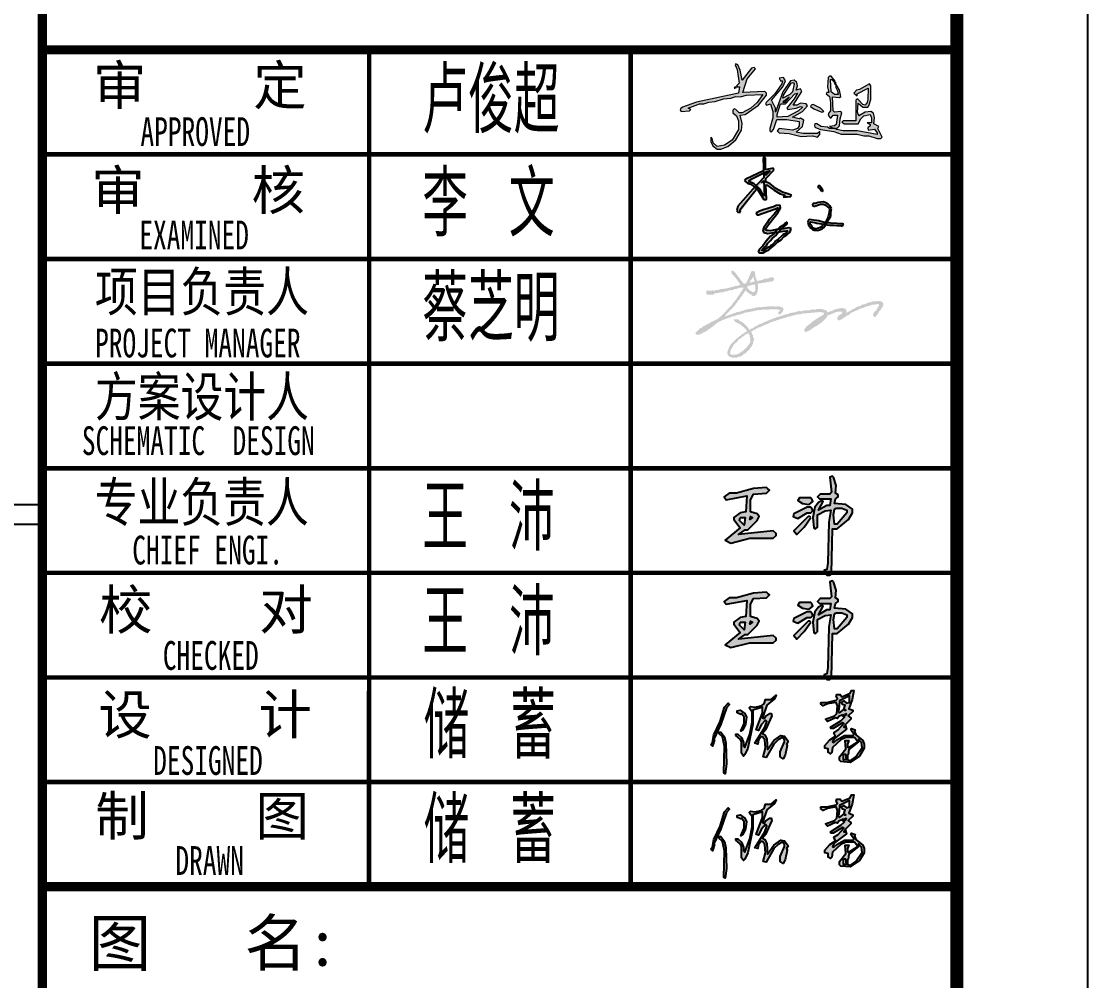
# Model space of a CAD drawing. Extents: x 1031190 to 1725648, y 733081 to 1571294.
# Drawn here: x 1354914 to 1363070, y 810567 to 817903 of the extents above; entities that cross this region are included whole.
import ezdxf
from ezdxf.enums import TextEntityAlignment as Align

# ---------------------------------------------------------------- set-up
doc = ezdxf.new("R2010")
doc.units = 0
doc.header["$LTSCALE"] = 1000
doc.header["$MEASUREMENT"] = 0
doc.linetypes.add('DASH', pattern=[0.35, 0.25, -0.1])
for name, color, linetype in [('TWT', 7, 'Continuous'), ('图框', 140, 'Continuous'), ('图签文字', 147, 'Continuous'), ('电子签名-李文', 7, 'DASH'), ('签名-水', 7, 'Continuous')]:
    doc.layers.add(name, color=color, linetype=linetype)
doc.layers.add('签名', color=7, linetype='Continuous', lineweight=18)
doc.styles.add('建筑图签-1', font='simhei.ttf', dxfattribs={"width": 0.7})
doc.styles.add('建筑图签-2', font='TXT.shx', dxfattribs={"width": 0.5, "bigfont": 'HZTXT.shx'})

# ---------------------------------------------------------------- blocks, each defined once
blk = doc.blocks.new('ljc')
at = {"linetype": 'Continuous'}
h = blk.add_hatch(color=0, dxfattribs=at)
h.paths.add_polyline_path([(2022.8, 1567.7), (2018.8, 1563.7), (2019.8, 1561.7), (2023.8, 1561.7), (2021.8, 1551.7), (1954.8, 1537.7), (1932.8, 1529.7), (1929.8, 1526.7), (1928.8, 1524.7), (1930.8, 1522.7), (1943.8, 1523.7), (1945.8, 1525.7), (1941.8, 1527.7), (1959.8, 1534.7), (1966.8, 1534.7), (1974.8, 1537.7), (1984.8, 1538.7), (1997.8, 1542.7), (2009.8, 1543.7), (2017.8, 1546.7), (2024.8, 1545.7), (2034.8, 1548.7), (2060.8, 1549.7), (2051.8, 1536.7), (2041.8, 1527.7), (2027.8, 1520.7), (2022.8, 1520.7), (2017.8, 1525.7), (2014.8, 1526.7), (2012.8, 1524.7), (2012.8, 1520.7), (2018.8, 1515.7), (2021.8, 1507.7), (2021.8, 1493.7), (2011.8, 1476.7), (1999.8, 1468.7), (1987.8, 1466.7), (1981.8, 1472.7), (1979.8, 1479.7), (1977.8, 1481.7), (1977.8, 1474.7), (1980.8, 1467.7), (1987.8, 1462.7), (1993.8, 1462.7), (2004.8, 1466.7), (2017.8, 1477.7), (2026.8, 1492.7), (2027.8, 1503.7), (2024.8, 1516.7), (2032.8, 1517.7), (2053.8, 1532.7), (2066.8, 1548.7), (2066.8, 1551.7), (2063.8, 1554.7), (2028.8, 1552.7), (2035.8, 1574.7), (2048.8, 1590.7), (2046.8, 1592.7), (2042.8, 1591.7), (2027.8, 1572.7), (2024.8, 1588.7), (2020.8, 1596.7), (2017.8, 1598.7), (2016.8, 1596.7), (2019.8, 1589.7)])
h.paths.add_polyline_path([(2080.8, 1521.7), (2080.8, 1527.7), (2074.8, 1540.7), (2092.8, 1561.7), (2096.8, 1571.7), (2093.8, 1576.7), (2086.8, 1575.7), (2088.8, 1571.7), (2091.8, 1571.7), (2090.8, 1566.7), (2079.8, 1550.7), (2065.8, 1536.7), (2064.8, 1534.7), (2066.8, 1532.7), (2072.8, 1534.7), (2076.8, 1522.7), (2076.8, 1512.7), (2071.8, 1495.7), (2071.8, 1491.7), (2073.8, 1489.7), (2077.8, 1493.7), (2082.8, 1509.7), (2098.8, 1509.7), (2118.8, 1506.7), (2118.8, 1499.7), (2115.8, 1495.7), (2107.8, 1492.7), (2086.8, 1495.7), (2083.8, 1491.7), (2086.8, 1488.7), (2102.8, 1487.7), (2121.8, 1482.7), (2139.8, 1483.7), (2147.8, 1481.7), (2151.8, 1485.7), (2151.8, 1490.7), (2147.8, 1487.7), (2124.8, 1487.7), (2113.8, 1489.7), (2123.8, 1498.7), (2125.8, 1508.7), (2120.8, 1511.7), (2118.8, 1510.7), (2107.8, 1513.7), (2123.8, 1522.7), (2131.8, 1531.7), (2129.8, 1534.7), (2120.8, 1535.7), (2114.8, 1532.7), (2108.8, 1532.7), (2122.8, 1554.7), (2120.8, 1558.7), (2113.8, 1556.7), (2115.8, 1563.7), (2114.8, 1568.7), (2110.8, 1572.7), (2104.8, 1571.7), (2092.8, 1553.7)])
h.paths.add_polyline_path([(2088.8, 1534.7), (2096.8, 1534.7), (2111.8, 1550.7), (2115.8, 1551.7), (2110.8, 1542.7), (2098.8, 1527.7), (2100.8, 1525.7), (2113.8, 1527.7), (2120.8, 1530.7), (2123.8, 1529.7), (2117.8, 1523.7), (2100.8, 1514.7), (2083.8, 1513.7), (2083.8, 1517.7)], flags=16)
h.paths.add_polyline_path([(2092.8, 1536.7), (2094.8, 1539.7), (2102.8, 1545.7), (2095.8, 1536.7)], flags=16)
h.paths.add_polyline_path([(2092.8, 1543.7), (2093.8, 1548.7), (2105.8, 1567.7), (2108.8, 1568.7), (2110.8, 1566.7), (2107.8, 1553.7), (2103.8, 1549.7)], flags=16)
h.paths.add_polyline_path([(2140.8, 1533.7), (2137.8, 1532.7), (2136.8, 1530.7), (2141.8, 1526.7), (2154.8, 1521.7), (2157.8, 1522.7), (2152.8, 1527.7)])
h.paths.add_polyline_path([(2174.8, 1521.7), (2172.8, 1523.7), (2171.8, 1545.7), (2182.8, 1544.7), (2184.8, 1546.7), (2182.8, 1556.7), (2177.8, 1565.7), (2176.8, 1560.7), (2179.8, 1555.7), (2180.8, 1549.7), (2174.8, 1549.7), (2169.8, 1553.7), (2168.8, 1573.7), (2170.8, 1573.7), (2174.8, 1568.7), (2175.8, 1570.7), (2169.8, 1578.7), (2166.8, 1578.7), (2164.8, 1576.7), (2163.8, 1561.7), (2165.8, 1552.7), (2162.8, 1552.7), (2161.8, 1550.7), (2166.8, 1546.7), (2168.8, 1536.7), (2168.8, 1523.7), (2165.8, 1520.7), (2164.8, 1516.7), (2167.8, 1512.7), (2169.8, 1512.7), (2172.8, 1516.7), (2179.8, 1516.7), (2177.8, 1501.7), (2174.8, 1499.7), (2166.8, 1498.7), (2174.8, 1495.7), (2179.8, 1496.7), (2182.8, 1499.7), (2183.8, 1510.7), (2186.8, 1520.7), (2184.8, 1522.7)])
h.paths.add_polyline_path([(2232.8, 1541.7), (2232.8, 1563.7), (2230.8, 1566.7), (2214.8, 1557.7), (2209.8, 1556.7), (2205.8, 1551.7), (2210.8, 1547.7), (2210.8, 1550.7), (2228.8, 1559.7), (2227.8, 1541.7), (2226.8, 1536.7), (2223.8, 1532.7), (2219.8, 1533.7), (2212.8, 1541.7), (2210.8, 1542.7), (2208.8, 1540.7), (2208.8, 1507.7), (2188.8, 1507.7), (2186.8, 1505.7), (2190.8, 1502.7), (2212.8, 1502.7), (2216.8, 1510.7), (2221.8, 1515.7), (2231.8, 1517.7), (2233.8, 1512.7), (2233.8, 1504.7), (2226.8, 1504.7), (2231.8, 1501.7), (2231.8, 1499.7), (2227.8, 1496.7), (2228.8, 1492.7), (2238.8, 1494.7), (2242.8, 1488.7), (2242.8, 1485.7), (2211.8, 1491.7), (2188.8, 1491.7), (2178.8, 1493.7), (2175.8, 1495.7), (2166.8, 1495.7), (2163.8, 1497.7), (2153.8, 1498.7), (2146.8, 1502.7), (2143.8, 1502.7), (2142.8, 1500.7), (2143.8, 1497.7), (2152.8, 1493.7), (2173.8, 1490.7), (2185.8, 1486.7), (2210.8, 1486.7), (2221.8, 1483.7), (2229.8, 1483.7), (2242.8, 1479.7), (2248.8, 1479.7), (2250.8, 1481.7), (2243.8, 1495.7), (2245.8, 1498.7), (2237.8, 1502.7), (2238.8, 1512.7), (2236.8, 1519.7), (2232.8, 1522.7), (2223.8, 1521.7), (2213.8, 1515.7), (2211.8, 1521.7), (2212.8, 1535.7), (2219.8, 1529.7), (2227.8, 1529.7), (2229.8, 1531.7)])
at = {"color": 0, "linetype": 'Continuous', "elevation": 16426272}
for points in [[(1929.8, 1526.7), (1928.8, 1524.7), (1930.8, 1522.7), (1943.8, 1523.7), (1945.8, 1525.7), (1941.8, 1527.7), (1959.8, 1534.7), (1966.8, 1534.7), (1974.8, 1537.7), (1984.8, 1538.7), (1997.8, 1542.7), (2009.8, 1543.7), (2017.8, 1546.7), (2024.8, 1545.7), (2034.8, 1548.7), (2060.8, 1549.7), (2051.8, 1536.7), (2041.8, 1527.7), (2027.8, 1520.7), (2022.8, 1520.7), (2017.8, 1525.7), (2014.8, 1526.7), (2012.8, 1524.7), (2012.8, 1520.7), (2018.8, 1515.7), (2021.8, 1507.7), (2021.8, 1493.7), (2011.8, 1476.7), (1999.8, 1468.7), (1987.8, 1466.7), (1981.8, 1472.7), (1979.8, 1479.7), (1977.8, 1481.7), (1977.8, 1474.7), (1980.8, 1467.7), (1987.8, 1462.7), (1993.8, 1462.7), (2004.8, 1466.7), (2017.8, 1477.7), (2026.8, 1492.7), (2027.8, 1503.7), (2024.8, 1516.7), (2032.8, 1517.7), (2053.8, 1532.7), (2066.8, 1548.7), (2066.8, 1551.7), (2063.8, 1554.7), (2028.8, 1552.7), (2035.8, 1574.7), (2048.8, 1590.7), (2046.8, 1592.7), (2042.8, 1591.7), (2027.8, 1572.7), (2024.8, 1588.7), (2020.8, 1596.7), (2017.8, 1598.7), (2016.8, 1596.7), (2019.8, 1589.7), (2022.8, 1567.7), (2018.8, 1563.7), (2019.8, 1561.7), (2023.8, 1561.7), (2021.8, 1551.7), (1954.8, 1537.7), (1932.8, 1529.7), (1929.8, 1526.7)], [(2065.8, 1536.7), (2064.8, 1534.7), (2066.8, 1532.7), (2072.8, 1534.7), (2076.8, 1522.7), (2076.8, 1512.7), (2071.8, 1495.7), (2071.8, 1491.7), (2073.8, 1489.7), (2077.8, 1493.7), (2082.8, 1509.7), (2098.8, 1509.7), (2118.8, 1506.7), (2118.8, 1499.7), (2115.8, 1495.7), (2107.8, 1492.7), (2086.8, 1495.7), (2083.8, 1491.7), (2086.8, 1488.7), (2102.8, 1487.7), (2121.8, 1482.7), (2139.8, 1483.7), (2147.8, 1481.7), (2151.8, 1485.7), (2151.8, 1490.7), (2147.8, 1487.7), (2124.8, 1487.7), (2113.8, 1489.7), (2123.8, 1498.7), (2125.8, 1508.7), (2120.8, 1511.7), (2118.8, 1510.7), (2107.8, 1513.7), (2123.8, 1522.7), (2131.8, 1531.7), (2129.8, 1534.7), (2120.8, 1535.7), (2114.8, 1532.7), (2108.8, 1532.7), (2122.8, 1554.7), (2120.8, 1558.7), (2113.8, 1556.7), (2115.8, 1563.7), (2114.8, 1568.7), (2110.8, 1572.7), (2104.8, 1571.7), (2092.8, 1553.7), (2080.8, 1521.7), (2080.8, 1527.7), (2074.8, 1540.7), (2092.8, 1561.7), (2096.8, 1571.7), (2093.8, 1576.7), (2086.8, 1575.7), (2088.8, 1571.7), (2091.8, 1571.7), (2090.8, 1566.7), (2079.8, 1550.7), (2065.8, 1536.7)], [(2092.8, 1543.7), (2093.8, 1548.7), (2105.8, 1567.7), (2108.8, 1568.7), (2110.8, 1566.7), (2107.8, 1553.7), (2103.8, 1549.7), (2092.8, 1543.7)], [(2143.8, 1502.7), (2142.8, 1500.7), (2143.8, 1497.7), (2152.8, 1493.7), (2173.8, 1490.7), (2185.8, 1486.7), (2210.8, 1486.7), (2221.8, 1483.7), (2229.8, 1483.7), (2242.8, 1479.7), (2248.8, 1479.7), (2250.8, 1481.7), (2243.8, 1495.7), (2245.8, 1498.7), (2237.8, 1502.7), (2238.8, 1512.7), (2236.8, 1519.7), (2232.8, 1522.7), (2223.8, 1521.7), (2213.8, 1515.7), (2211.8, 1521.7), (2212.8, 1535.7), (2219.8, 1529.7), (2227.8, 1529.7), (2229.8, 1531.7), (2232.8, 1541.7), (2232.8, 1563.7), (2230.8, 1566.7), (2214.8, 1557.7), (2209.8, 1556.7), (2205.8, 1551.7), (2210.8, 1547.7), (2210.8, 1550.7), (2228.8, 1559.7), (2227.8, 1541.7), (2226.8, 1536.7), (2223.8, 1532.7), (2219.8, 1533.7), (2212.8, 1541.7), (2210.8, 1542.7), (2208.8, 1540.7), (2208.8, 1507.7), (2188.8, 1507.7), (2186.8, 1505.7), (2190.8, 1502.7), (2212.8, 1502.7), (2216.8, 1510.7), (2221.8, 1515.7), (2231.8, 1517.7), (2233.8, 1512.7), (2233.8, 1504.7), (2226.8, 1504.7), (2231.8, 1501.7), (2231.8, 1499.7), (2227.8, 1496.7), (2228.8, 1492.7), (2238.8, 1494.7), (2242.8, 1488.7), (2242.8, 1485.7), (2211.8, 1491.7), (2188.8, 1491.7), (2178.8, 1493.7), (2175.8, 1495.7), (2166.8, 1495.7), (2163.8, 1497.7), (2153.8, 1498.7), (2146.8, 1502.7), (2143.8, 1502.7)], [(2162.8, 1552.7), (2161.8, 1550.7), (2166.8, 1546.7), (2168.8, 1536.7), (2168.8, 1523.7), (2165.8, 1520.7), (2164.8, 1516.7), (2167.8, 1512.7), (2169.8, 1512.7), (2172.8, 1516.7), (2179.8, 1516.7), (2177.8, 1501.7), (2174.8, 1499.7), (2166.8, 1498.7), (2174.8, 1495.7), (2179.8, 1496.7), (2182.8, 1499.7), (2183.8, 1510.7), (2186.8, 1520.7), (2184.8, 1522.7), (2174.8, 1521.7), (2172.8, 1523.7), (2171.8, 1545.7), (2182.8, 1544.7), (2184.8, 1546.7), (2182.8, 1556.7), (2177.8, 1565.7), (2176.8, 1560.7), (2179.8, 1555.7), (2180.8, 1549.7), (2174.8, 1549.7), (2169.8, 1553.7), (2168.8, 1573.7), (2170.8, 1573.7), (2174.8, 1568.7), (2175.8, 1570.7), (2169.8, 1578.7), (2166.8, 1578.7), (2164.8, 1576.7), (2163.8, 1561.7), (2165.8, 1552.7), (2162.8, 1552.7)], [(2176.8, 1568.7), (2175.8, 1569.7), (2174.8, 1566.7), (2176.8, 1564.7), (2176.8, 1568.7)], [(2015.8, 1560.7), (2014.8, 1559.7), (2016.8, 1559.7), (2015.8, 1560.7)], [(2016.8, 1561.7), (2015.8, 1560.7), (2018.8, 1560.7), (2016.8, 1561.7)], [(2083.8, 1513.7), (2083.8, 1517.7), (2088.8, 1534.7), (2096.8, 1534.7), (2111.8, 1550.7), (2115.8, 1551.7), (2110.8, 1542.7), (2098.8, 1527.7), (2100.8, 1525.7), (2113.8, 1527.7), (2120.8, 1530.7), (2123.8, 1529.7), (2117.8, 1523.7), (2100.8, 1514.7), (2083.8, 1513.7)], [(2092.8, 1536.7), (2094.8, 1539.7), (2102.8, 1545.7), (2095.8, 1536.7), (2092.8, 1536.7)], [(2137.8, 1532.7), (2136.8, 1530.7), (2141.8, 1526.7), (2154.8, 1521.7), (2157.8, 1522.7), (2152.8, 1527.7), (2140.8, 1533.7), (2137.8, 1532.7)]]:
    blk.add_lwpolyline(points, dxfattribs=at)
blk = doc.blocks.new('A$C44B256A7')
at = {"layer": '电子签名-李文'}
h = blk.add_hatch(color=0, dxfattribs=at)
h.dxf.hatch_style = 1
h.paths.add_polyline_path([(934, -1198), (941, -1210), (956, -1216), (968, -1207), (992, -1199), (1012, -1194), (1037, -1192), (1054, -1200), (1076, -1215), (1093, -1230), (1096, -1243), (1095, -1265), (1092, -1286), (1086, -1310), (1075, -1335), (1059, -1365), (1039, -1388), (1024, -1405), (1007, -1416), (991, -1423), (973, -1429), (958, -1429), (945, -1423), (936, -1414), (927, -1402), (919, -1391), (910, -1376), (910, -1366), (915, -1361), (935, -1366), (957, -1369), (977, -1373), (1002, -1377), (1020, -1380), (1055, -1386), (1075, -1389), (1102, -1393), (1140, -1392), (1169, -1396), (1199, -1396), (1222, -1404), (1226, -1395), (1230, -1384), (1221, -1380), (1202, -1379), (1168, -1378), (1110, -1373), (1073, -1371), (1046, -1369), (997, -1351), (972, -1349), (946, -1344), (925, -1342), (903, -1340), (893, -1348), (890, -1366), (894, -1381), (897, -1390), (916, -1418), (935, -1434), (951, -1442), (978, -1445), (993, -1442), (1013, -1435), (1029, -1424), (1042, -1415), (1055, -1395), (1073, -1371), (1079, -1362), (1095, -1333), (1111, -1306), (1111, -1281), (1114, -1251), (1116, -1233), (1101, -1208), (1084, -1194), (1069, -1182), (1055, -1176), (1037, -1171), (1016, -1172), (990, -1176), (970, -1183), (958, -1186), (940, -1186), (934, -1191)])
h.paths.add_polyline_path([(987, -1030), (1007, -1049), (1020, -1066), (1032, -1071), (1036, -1064), (1030, -1052), (1020, -1039), (1013, -1028), (1006, -1017), (992, -1016), (986, -1024)])
h.paths.add_polyline_path([(395, -1278), (403, -1295), (420, -1295), (516, -1261), (580, -1237), (606, -1225), (604, -1242), (569, -1289), (521, -1338), (502, -1370), (469, -1415), (459, -1437), (466, -1461), (473, -1463), (505, -1473), (561, -1464), (589, -1463), (635, -1455), (656, -1452), (683, -1449), (699, -1446), (687, -1462), (666, -1475), (650, -1485), (642, -1496), (607, -1527), (583, -1544), (580, -1546), (575, -1557), (545, -1583), (532, -1592), (516, -1602), (509, -1608), (462, -1636), (449, -1640), (446, -1634), (474, -1608), (494, -1591), (506, -1568), (523, -1548), (531, -1543), (553, -1516), (584, -1491), (603, -1465), (635, -1430), (668, -1402), (694, -1383), (693, -1366), (669, -1376), (650, -1395), (619, -1417), (594, -1442), (569, -1472), (533, -1499), (492, -1545), (460, -1590), (425, -1625), (417, -1648), (432, -1658), (463, -1657), (488, -1643), (516, -1628), (543, -1606), (571, -1586), (603, -1554), (635, -1533), (664, -1502), (690, -1485), (715, -1464), (726, -1446), (732, -1424), (710, -1420), (656, -1427), (590, -1434), (534, -1446), (510, -1444), (492, -1444), (486, -1428), (519, -1384), (565, -1324), (604, -1274), (630, -1231), (626, -1201), (589, -1206), (563, -1218), (528, -1229), (519, -1232), (499, -1236), (473, -1243), (448, -1253), (428, -1261), (405, -1271), (394, -1276)])
edge = h.paths.add_edge_path()
edge.add_line((470, -744), (463, -751))
edge.add_line((479, -744), (470, -744))
edge.add_line((486, -757), (479, -744))
edge.add_line((488, -983), (488, -948))
edge.add_line((505, -985), (488, -983))
edge.add_line((531, -998), (505, -985))
edge.add_line((559, -1019), (531, -998))
edge.add_line((586, -1042), (559, -1019))
edge.add_line((649, -1079), (586, -1042))
edge.add_line((698, -1095), (649, -1079))
edge.add_line((735, -1105), (698, -1095))
edge.add_line((727, -1120), (735, -1105))
edge.add_line((692, -1122), (727, -1120))
edge.add_line((655, -1122), (692, -1122))
edge.add_line((675, -1107), (655, -1122))
edge.add_line((627, -1093), (675, -1107))
edge.add_line((570, -1058), (627, -1093))
edge.add_line((495, -1007), (570, -1058))
edge.add_line((490, -1012), (495, -1007))
edge.add_line((495, -1144), (490, -1012))
edge.add_line((491, -1152), (495, -1144))
edge.add_line((471, -1149), (491, -1152))
edge.add_line((413, -1057), (471, -1149))
edge.add_line((371, -1021), (413, -1057))
edge.add_line((341, -1002), (371, -1021))
edge.add_line((314, -991), (341, -1002))
edge.add_line((286, -969), (314, -991))
edge.add_line((297, -954), (286, -969))
edge.add_line((497, -860), (487, -865))
edge.add_line((563, -849), (497, -860))
edge.add_line((565, -866), (563, -849))
edge.add_line((448, -990), (471, -966))
edge.add_line((239, -1246), (448, -990))
edge.add_line((247, -1268), (239, -1246))
edge.add_line((227, -1272), (247, -1268))
edge.add_line((213, -1252), (227, -1272))
edge.add_line((221, -1213), (213, -1252))
edge.add_line((366, -1049), (221, -1213))
edge.add_line((531, -873), (487, -920))
edge.add_line((523, -874), (531, -873))
edge.add_line((444, -905), (468, -895))
edge.add_line((350, -952), (444, -905))
edge.add_line((322, -977), (350, -952))
edge.add_line((376, -998), (322, -977))
edge.add_line((410, -1028), (376, -998))
edge.add_line((430, -1046), (410, -1028))
edge.add_line((458, -1093), (430, -1046))
edge.add_line((476, -1116), (458, -1093))
edge.add_line((463, -751), (470, -938))
h = blk.add_hatch(color=0, dxfattribs=at)
h.dxf.hatch_style = 1
h.paths.add_polyline_path([(470, -938), (397, -1017), (414, -1031), (448, -990), (471, -966), (476, -1116), (458, -1093), (430, -1046), (414, -1032), (401, -1047), (413, -1057), (471, -1149), (491, -1152), (495, -1144), (490, -1012), (495, -1007), (570, -1058), (627, -1093), (675, -1107), (655, -1122), (692, -1122), (727, -1120), (735, -1105), (698, -1095), (649, -1079), (586, -1042), (559, -1019), (531, -998), (505, -985), (488, -983), (488, -948), (565, -866), (563, -849), (497, -860), (487, -865), (486, -757), (479, -744), (470, -744), (463, -751)])
h.paths.add_polyline_path([(487, -888), (535, -869), (487, -920)], flags=16)
h = blk.add_hatch(color=0, dxfattribs=at)
h.dxf.hatch_style = 1
h.paths.add_polyline_path([(322, -977), (350, -952), (444, -905), (468, -895), (468, -874), (297, -954), (286, -969), (314, -991), (341, -1002), (371, -1021), (383, -1031), (397, -1017), (376, -998)])
h = blk.add_hatch(color=0, dxfattribs=at)
h.dxf.hatch_style = 1
h.paths.add_polyline_path([(401, -1047), (383, -1031), (366, -1049), (221, -1213), (213, -1252), (227, -1272), (247, -1268), (239, -1246)])
h.paths.add_polyline_path([(414, -1032), (410, -1028), (397, -1017), (383, -1031), (401, -1047)])
h = blk.add_hatch(color=0, dxfattribs=at)
h.dxf.hatch_style = 1
h.paths.add_polyline_path([(604, -1432), (594, -1442), (576, -1464), (589, -1463), (607, -1460), (636, -1429)])
h.paths.add_polyline_path([(1055, -1386), (1061, -1387), (1073, -1371), (1055, -1370), (1043, -1384)])
at = {"layer": '电子签名-李文', "color": 0}
for p, q in [((470, -744, 0), (463, -751, 0)), ((463, -751, 0), (470, -938, 0)), ((479, -744, 0), (470, -744, 0)), ((486, -757, 0), (479, -744, 0)), ((487, -865, 0), (486, -757, 0)), ((468, -874, 0), (297, -954, 0)), ((350, -952, 0), (444, -905, 0)), ((444, -905, 0), (468, -895, 0)), ((497, -860, 0), (487, -865, 0)), ((531, -873, 0), (487, -920, 0)), ((487, -888, 0), (523, -874, 0)), ((487, -920, 0), (487, -888, 0)), ((488, -948, 0), (565, -866, 0)), ((563, -849, 0), (497, -860, 0)), ((523, -874, 0), (531, -873, 0)), ((565, -866, 0), (563, -849, 0)), ((239, -1246, 0), (448, -990, 0)), ((297, -954, 0), (286, -969, 0)), ((286, -969, 0), (314, -991, 0)), ((314, -991, 0), (341, -1002, 0)), ((322, -977, 0), (350, -952, 0)), ((376, -998, 0), (322, -977, 0)), ((341, -1002, 0), (371, -1021, 0)), ((470, -938, 0), (366, -1049, 0)), ((410, -1028, 0), (376, -998, 0)), ((448, -990, 0), (471, -966, 0)), ((471, -966, 0), (476, -1116, 0)), ((488, -983, 0), (488, -948, 0)), ((505, -985, 0), (488, -983, 0)), ((490, -1012, 0), (495, -1007, 0)), ((495, -1144, 0), (490, -1012, 0)), ((495, -1007, 0), (570, -1058, 0)), ((531, -998, 0), (505, -985, 0)), ((559, -1019, 0), (531, -998, 0)), ((586, -1042, 0), (559, -1019, 0)), ((366, -1049, 0), (221, -1213, 0)), ((371, -1021, 0), (413, -1057, 0)), ((430, -1046, 0), (410, -1028, 0)), ((413, -1057, 0), (471, -1149, 0)), ((458, -1093, 0), (430, -1046, 0)), ((476, -1116, 0), (458, -1093, 0)), ((570, -1058, 0), (627, -1093, 0)), ((649, -1079, 0), (586, -1042, 0)), ((627, -1093, 0), (675, -1107, 0)), ((698, -1095, 0), (649, -1079, 0)), ((675, -1107, 0), (655, -1122, 0)), ((692, -1122, 0), (727, -1120, 0)), ((735, -1105, 0), (698, -1095, 0)), ((727, -1120, 0), (735, -1105, 0)), ((221, -1213, 0), (213, -1252, 0)), ((471, -1149, 0), (491, -1152, 0)), ((491, -1152, 0), (495, -1144, 0)), ((655, -1122, 0), (692, -1122, 0)), ((213, -1252, 0), (227, -1272, 0)), ((227, -1272, 0), (247, -1268, 0)), ((247, -1268, 0), (239, -1246, 0))]:
    blk.add_line(p, q, dxfattribs=at)
at = {"layer": '电子签名-李文', "color": 0, "elevation": 0}
for points in [[(987, -1030), (1007, -1049), (1020, -1066), (1032, -1071), (1036, -1064), (1030, -1052), (1020, -1039), (1013, -1028), (1006, -1017), (992, -1016), (986, -1024), (987, -1030)], [(395, -1278), (403, -1295), (420, -1295), (516, -1261), (580, -1237), (606, -1225), (604, -1242), (569, -1289), (521, -1338), (502, -1370), (469, -1415), (459, -1437), (466, -1461), (473, -1463), (505, -1473), (561, -1464), (589, -1463), (635, -1455), (656, -1452), (683, -1449), (699, -1446), (687, -1462), (666, -1475), (650, -1485), (642, -1496), (607, -1527), (583, -1544), (580, -1546), (575, -1557), (545, -1583), (532, -1592), (516, -1602), (509, -1608), (462, -1636), (449, -1640), (446, -1634), (474, -1608), (494, -1591), (506, -1568), (523, -1548), (531, -1543), (553, -1516), (584, -1491), (603, -1465), (635, -1430), (668, -1402), (694, -1383), (693, -1366), (669, -1376), (650, -1395), (619, -1417), (594, -1442), (569, -1472), (533, -1499), (492, -1545), (460, -1590), (425, -1625), (417, -1648), (432, -1658), (463, -1657), (488, -1643), (516, -1628), (543, -1606), (571, -1586), (603, -1554), (635, -1533), (664, -1502), (690, -1485), (715, -1464), (726, -1446), (732, -1424), (710, -1420), (656, -1427), (590, -1434), (534, -1446), (510, -1444), (492, -1444), (486, -1428), (519, -1384), (565, -1324), (604, -1274), (630, -1231), (626, -1201), (589, -1206), (563, -1218), (528, -1229), (519, -1232), (499, -1236), (473, -1243), (448, -1253), (428, -1261), (405, -1271), (394, -1276), (395, -1278)], [(934, -1198), (941, -1210), (956, -1216), (968, -1207), (992, -1199), (1012, -1194), (1037, -1192), (1054, -1200), (1076, -1215), (1093, -1230), (1096, -1243), (1095, -1265), (1092, -1286), (1086, -1310), (1075, -1335), (1059, -1365), (1039, -1388), (1024, -1405), (1007, -1416), (991, -1423), (973, -1429), (958, -1429), (945, -1423), (936, -1414), (927, -1402), (919, -1391), (910, -1376), (910, -1366), (915, -1361), (935, -1366), (957, -1369), (977, -1373), (1002, -1377), (1020, -1380), (1055, -1386), (1075, -1389), (1102, -1393), (1140, -1392), (1169, -1396), (1199, -1396), (1222, -1404), (1226, -1395), (1230, -1384), (1221, -1380), (1202, -1379), (1168, -1378), (1110, -1373), (1073, -1371), (1046, -1369), (997, -1351), (972, -1349), (946, -1344), (925, -1342), (903, -1340), (893, -1348), (890, -1366), (894, -1381), (897, -1390), (916, -1418), (935, -1434), (951, -1442), (978, -1445), (993, -1442), (1013, -1435), (1029, -1424), (1042, -1415), (1055, -1395), (1073, -1371), (1079, -1362), (1095, -1333), (1111, -1306), (1111, -1281), (1114, -1251), (1116, -1233), (1101, -1208), (1084, -1194), (1069, -1182), (1055, -1176), (1037, -1171), (1016, -1172), (990, -1176), (970, -1183), (958, -1186), (940, -1186), (934, -1191), (934, -1198)]]:
    blk.add_lwpolyline(points, dxfattribs=at)
blk = doc.blocks.new('王沛')
h = blk.add_hatch(color=7)
h.paths.add_polyline_path([(205, 110), (204, 111), (202, 111), (187, 96), (190, 92), (198, 100)])
h.paths.add_polyline_path([(141, 110), (141, 111), (143, 110), (140, 108)], flags=16)
h.paths.add_polyline_path([(130, 110), (135, 110), (134, 102), (129, 107)], flags=16)
h.paths.add_polyline_path([(232, 120), (238, 120), (243, 118), (243, 115), (233, 103), (230, 103), (229, 113), (230, 119)], flags=16)
h.paths.add_polyline_path([(206, 120), (205, 121), (201, 121), (187, 114), (186, 111), (191, 109), (201, 115), (205, 115), (207, 117)])
h.paths.add_polyline_path([(206, 130), (205, 131), (193, 131), (191, 128), (196, 125), (203, 124), (207, 127)])
h.paths.add_polyline_path([(159, 141), (158, 142), (144, 141), (126, 136), (118, 136), (113, 132), (115, 129), (137, 133), (136, 116), (130, 115), (123, 110), (123, 108), (130, 99), (114, 86), (120, 83), (140, 88), (165, 88), (168, 91), (168, 93), (165, 96), (128, 92), (135, 97), (138, 97), (148, 107), (150, 111), (148, 114), (141, 116), (141, 129), (144, 135), (158, 136), (161, 139)])
h.paths.add_polyline_path([(229, 153), (228, 154), (225, 153), (227, 137), (225, 135), (215, 135), (212, 132), (214, 130), (226, 130), (225, 123), (222, 123), (213, 118), (218, 127), (217, 128), (213, 126), (209, 121), (207, 110), (208, 99), (210, 98), (212, 100), (212, 113), (220, 117), (226, 118), (224, 105), (223, 62), (222, 55), (219, 54), (222, 49), (225, 49), (227, 51), (228, 98), (233, 98), (245, 108), (249, 115), (249, 119), (242, 124), (230, 125), (231, 130), (234, 132), (234, 134), (231, 136), (232, 144)])
at = {"color": 7, "linetype": 'Continuous', "elevation": 7849739}
for points in [[(229, 153), (228, 154), (225, 153), (227, 137), (225, 135), (215, 135), (212, 132), (214, 130), (226, 130), (225, 123), (222, 123), (213, 118), (218, 127), (217, 128), (213, 126), (209, 121), (207, 110), (208, 99), (210, 98), (212, 100), (212, 113), (220, 117), (226, 118), (224, 105), (223, 62), (222, 55), (219, 54), (222, 49), (225, 49), (227, 51), (228, 98), (233, 98), (245, 108), (249, 115), (249, 119), (242, 124), (230, 125), (231, 130), (234, 132), (234, 134), (231, 136), (232, 144), (229, 153)], [(159, 141), (158, 142), (144, 141), (126, 136), (118, 136), (113, 132), (115, 129), (137, 133), (136, 116), (130, 115), (123, 110), (123, 108), (130, 99), (114, 86), (120, 83), (140, 88), (165, 88), (168, 91), (168, 93), (165, 96), (128, 92), (135, 97), (138, 97), (148, 107), (150, 111), (148, 114), (141, 116), (141, 129), (144, 135), (158, 136), (161, 139), (159, 141)], [(206, 130), (205, 131), (193, 131), (191, 128), (196, 125), (203, 124), (207, 127), (206, 130)], [(206, 120), (205, 121), (201, 121), (187, 114), (186, 111), (191, 109), (201, 115), (205, 115), (207, 117), (206, 120)], [(232, 120), (238, 120), (243, 118), (243, 115), (233, 103), (230, 103), (229, 113), (230, 119), (232, 120)], [(130, 110), (135, 110), (134, 102), (129, 107), (130, 110)], [(141, 110), (141, 111), (143, 110), (140, 108), (141, 110)], [(205, 110), (204, 111), (202, 111), (187, 96), (190, 92), (198, 100), (205, 110)]]:
    blk.add_lwpolyline(points, dxfattribs=at)
blk = doc.blocks.new('jhsarg')
at = {"linetype": 'Continuous'}
h = blk.add_hatch(color=256, dxfattribs=at)
h.paths.add_polyline_path([(375.5, 273), (366.5, 254), (364.5, 243), (362.5, 241), (363.5, 239), (364.5, 238), (367.5, 247), (366.5, 248), (376.5, 269), (384.5, 292), (388.5, 297), (386.5, 299), (381.5, 293)])
h.paths.add_polyline_path([(381.5, 251), (376.5, 258), (374.5, 258), (373.5, 256), (378.5, 251), (381.5, 238), (380.5, 200), (382.5, 199), (384.5, 213), (383.5, 242)])
h.paths.add_polyline_path([(410.5, 284), (403.5, 289), (399.5, 288), (399.5, 285), (404.5, 283), (405.5, 284), (409.5, 279), (409.5, 270), (404.5, 259), (407.5, 261), (411.5, 269), (412.5, 279)], flags=17)
h.paths.add_polyline_path([(441.5, 296), (452.5, 305), (454.5, 310), (447.5, 304), (439.5, 304), (437.5, 298), (433.5, 295), (424.5, 293), (418.5, 294), (416.5, 292), (420.5, 286), (420.5, 272), (417.5, 255), (410.5, 236), (408.5, 238), (408.5, 243), (405.5, 250), (400.5, 255), (397.5, 255), (397.5, 253), (403.5, 248), (405.5, 244), (405.5, 228), (408.5, 224), (410.5, 226), (414.5, 235), (421.5, 269), (421.5, 289), (435.5, 293), (435.5, 285), (426.5, 261), (429.5, 260), (433.5, 268), (439.5, 275), (441.5, 273), (438.5, 265), (424.5, 242), (428.5, 241), (429.5, 247), (433.5, 251), (435.5, 251), (438.5, 247), (439.5, 235), (436.5, 223), (440.5, 222), (451.5, 241), (457.5, 247), (463.5, 250), (466.5, 247), (466.5, 244), (460.5, 230), (460.5, 223), (464.5, 220), (467.5, 225), (470.5, 239), (469.5, 241), (471.5, 245), (466.5, 252), (461.5, 253), (451.5, 246), (442.5, 233), (441.5, 248), (438.5, 254), (435.5, 256), (439.5, 261), (448.5, 281), (447.5, 284), (445.5, 284), (439.5, 280), (437.5, 277), (435.5, 278)])
h.paths.add_polyline_path([(545.5, 311), (540.5, 311), (539.5, 308), (541.5, 305), (539.5, 303), (526.5, 300), (518.5, 300), (517.5, 298), (521.5, 295), (527.5, 298), (539.5, 300), (541.5, 295), (540.5, 284), (537.5, 281), (524.5, 276), (527.5, 273), (538.5, 278), (541.5, 277), (543.5, 280), (547.5, 282), (551.5, 279), (546.5, 274), (531.5, 265), (532.5, 263), (535.5, 263), (548.5, 271), (550.5, 270), (542.5, 261), (536.5, 257), (538.5, 252), (530.5, 247), (523.5, 239), (523.5, 235), (528.5, 234), (528.5, 229), (531.5, 227), (533.5, 229), (534.5, 236), (546.5, 247), (553.5, 250), (565.5, 250), (570.5, 244), (557.5, 236), (555.5, 237), (555.5, 241), (557.5, 246), (552.5, 246), (553.5, 234), (544.5, 223), (544.5, 218), (546.5, 216), (559.5, 215), (572.5, 224), (579.5, 235), (579.5, 241), (577.5, 246), (567.5, 254), (565.5, 259), (566.5, 261), (561.5, 263), (560.5, 261), (564.5, 255), (563.5, 253), (551.5, 253), (540.5, 247), (536.5, 243), (534.5, 244), (537.5, 249), (554.5, 262), (553.5, 265), (550.5, 265), (551.5, 267), (553.5, 265), (552.5, 268), (560.5, 276), (560.5, 278), (556.5, 281), (563.5, 287), (563.5, 289), (557.5, 291), (562.5, 304), (564.5, 317), (561.5, 317), (559.5, 313), (547.5, 308)])
h.paths.add_polyline_path([(558.5, 309), (558.5, 300), (554.5, 299), (550.5, 302), (546.5, 300), (548.5, 297), (552.5, 296), (550.5, 290), (544.5, 285), (542.5, 288), (543.5, 289), (544.5, 302)], flags=16)
h.paths.add_polyline_path([(552.5, 290), (553.5, 289), (551.5, 289)], flags=16)
h.paths.add_polyline_path([(549.5, 283), (550.5, 282), (548.5, 282)], flags=16)
h.paths.add_polyline_path([(553.5, 284), (554.5, 283), (552.5, 283), (553.5, 282), (551.5, 282), (552.5, 283)], flags=16)
h.paths.add_polyline_path([(571.5, 248), (575.5, 243), (576.5, 236), (567.5, 223), (559.5, 217), (555.5, 219), (555.5, 225), (556.5, 226), (557.5, 233), (571.5, 244)], flags=16)
h.paths.add_polyline_path([(550.5, 226), (553.5, 226), (554.5, 219), (549.5, 219), (549.5, 225)], flags=16)
for points in [[(397.5, 253), (397.5, 255), (400.5, 255), (405.5, 250), (408.5, 243), (408.5, 238), (410.5, 236), (417.5, 255), (420.5, 272), (420.5, 286), (416.5, 292), (418.5, 294), (424.5, 293), (433.5, 295), (437.5, 298), (439.5, 304), (447.5, 304), (454.5, 310), (452.5, 305), (441.5, 296), (435.5, 278), (437.5, 277), (439.5, 280), (445.5, 284), (447.5, 284), (448.5, 281), (439.5, 261), (435.5, 256), (438.5, 254), (441.5, 248), (442.5, 233), (451.5, 246), (461.5, 253), (466.5, 252), (471.5, 245), (469.5, 241), (470.5, 239), (467.5, 225), (464.5, 220), (460.5, 223), (460.5, 230), (466.5, 244), (466.5, 247), (463.5, 250), (457.5, 247), (451.5, 241), (440.5, 222), (436.5, 223), (439.5, 235), (438.5, 247), (435.5, 251), (433.5, 251), (429.5, 247), (428.5, 241), (424.5, 242), (438.5, 265), (441.5, 273), (439.5, 275), (433.5, 268), (429.5, 260), (426.5, 261), (435.5, 285), (435.5, 293), (421.5, 289), (421.5, 269), (414.5, 235), (410.5, 226), (408.5, 224), (405.5, 228), (405.5, 244), (403.5, 248), (397.5, 253)], [(517.5, 298), (518.5, 300), (526.5, 300), (539.5, 303), (541.5, 305), (539.5, 308), (540.5, 311), (545.5, 311), (547.5, 308), (559.5, 313), (561.5, 317), (564.5, 317), (562.5, 304), (557.5, 291), (563.5, 289), (563.5, 287), (556.5, 281), (560.5, 278), (560.5, 276), (552.5, 268), (554.5, 262), (537.5, 249), (534.5, 244), (536.5, 243), (540.5, 247), (551.5, 253), (563.5, 253), (564.5, 255), (560.5, 261), (561.5, 263), (566.5, 261), (565.5, 259), (567.5, 254), (577.5, 246), (579.5, 241), (579.5, 235), (572.5, 224), (559.5, 215), (546.5, 216), (544.5, 218), (544.5, 223), (553.5, 234), (552.5, 246), (557.5, 246), (555.5, 241), (555.5, 237), (557.5, 236), (570.5, 244), (565.5, 250), (553.5, 250), (546.5, 247), (534.5, 236), (533.5, 229), (531.5, 227), (528.5, 229), (528.5, 234), (523.5, 235), (523.5, 239), (530.5, 247), (538.5, 252), (536.5, 257), (542.5, 261), (550.5, 270), (548.5, 271), (535.5, 263), (532.5, 263), (531.5, 265), (546.5, 274), (551.5, 279), (547.5, 282), (543.5, 280), (541.5, 277), (538.5, 278), (527.5, 273), (524.5, 276), (537.5, 281), (540.5, 284), (541.5, 295), (539.5, 300), (527.5, 298), (521.5, 295), (517.5, 298)], [(543.5, 289), (542.5, 288), (544.5, 285), (550.5, 290), (552.5, 296), (548.5, 297), (546.5, 300), (550.5, 302), (554.5, 299), (558.5, 300), (558.5, 309), (544.5, 302), (543.5, 289)], [(363.5, 239), (362.5, 241), (364.5, 243), (366.5, 254), (375.5, 273), (381.5, 293), (386.5, 299), (388.5, 297), (384.5, 292), (376.5, 269), (366.5, 248), (367.5, 247), (364.5, 238), (363.5, 239)], [(399.5, 285), (399.5, 288), (403.5, 289), (410.5, 284), (412.5, 279), (411.5, 269), (407.5, 261), (404.5, 259), (409.5, 270), (409.5, 279), (405.5, 284), (404.5, 283), (399.5, 285)], [(552.5, 290), (551.5, 289), (553.5, 289), (552.5, 290)], [(549.5, 283), (548.5, 282), (550.5, 282), (549.5, 283)], [(552.5, 283), (551.5, 282), (553.5, 282), (552.5, 283)], [(553.5, 284), (552.5, 283), (554.5, 283), (553.5, 284)], [(373.5, 256), (374.5, 258), (376.5, 258), (381.5, 251), (383.5, 242), (384.5, 213), (382.5, 199), (380.5, 200), (381.5, 238), (378.5, 251), (373.5, 256)], [(551.5, 267), (550.5, 265), (553.5, 265), (551.5, 267)], [(556.5, 226), (555.5, 225), (555.5, 219), (559.5, 217), (567.5, 223), (576.5, 236), (575.5, 243), (571.5, 248), (571.5, 244), (557.5, 233), (556.5, 226)], [(550.5, 226), (549.5, 225), (549.5, 219), (554.5, 219), (553.5, 226), (550.5, 226)]]:
    blk.add_lwpolyline(points, dxfattribs=at)
blk = doc.blocks.new('tq123')
at = {"layer": '签名'}
h = blk.add_hatch(color=2, dxfattribs=at)
h.dxf.hatch_style = 1
h.paths.add_polyline_path([(-1585.3, 11418.7), (-1585.3, 11424.7), (-1579.3, 11430.7), (-1581.3, 11434.7), (-1573.3, 11440.7), (-1557.3, 11464.7), (-1547.3, 11428.7)], flags=16)
h.paths.add_polyline_path([(-1603.3, 11380.7), (-1603.3, 11386.7), (-1593.3, 11396.7), (-1583.3, 11396.7), (-1557.3, 11404.7), (-1543.3, 11404.7), (-1541.3, 11366.7), (-1545.3, 11352.7), (-1549.3, 11348.7), (-1561.3, 11346.7), (-1589.3, 11364.7)], flags=16)
h.paths.add_polyline_path([(-1735.3, 10878.7), (-1729.3, 10908.7), (-1721.3, 10916.7), (-1721.3, 10924.7), (-1713.3, 10928.7), (-1709.3, 10944.7), (-1703.3, 10946.7), (-1691.3, 10960.7), (-1683.3, 10964.7), (-1665.3, 10988.7), (-1655.3, 10990.7), (-1639.3, 11006.7), (-1627.3, 11012.7), (-1619.3, 11022.7), (-1603.3, 11026.7), (-1597.3, 11032.7), (-1593.3, 11032.7), (-1591.3, 11024.7), (-1585.3, 11018.7), (-1583.3, 11000.7), (-1579.3, 10992.7), (-1581.3, 10962.7), (-1611.3, 10918.7), (-1615.3, 10918.7), (-1639.3, 10894.7), (-1643.3, 10894.7), (-1671.3, 10874.7), (-1679.3, 10874.7), (-1687.3, 10868.7), (-1725.3, 10868.7)], flags=16)
h.paths.add_polyline_path([(-1755.3, 10888.7), (-1757.3, 10886.7), (-1751.3, 10866.7), (-1737.3, 10852.7), (-1717.3, 10846.7), (-1685.3, 10844.7), (-1681.3, 10848.7), (-1651.3, 10856.7), (-1637.3, 10864.7), (-1631.3, 10872.7), (-1621.3, 10876.7), (-1611.3, 10888.7), (-1607.3, 10886.7), (-1605.3, 10892.7), (-1583.3, 10912.7), (-1583.3, 10916.7), (-1575.3, 10924.7), (-1561.3, 10948.7), (-1555.3, 10978.7), (-1549.3, 10988.7), (-1557.3, 10998.7), (-1561.3, 11020.7), (-1565.3, 11024.7), (-1567.3, 11034.7), (-1573.3, 11040.7), (-1573.3, 11046.7), (-1567.3, 11046.7), (-1555.3, 11056.7), (-1539.3, 11062.7), (-1533.3, 11070.7), (-1525.3, 11070.7), (-1517.3, 11076.7), (-1495.3, 11082.7), (-1491.3, 11088.7), (-1485.3, 11088.7), (-1467.3, 11098.7), (-1459.3, 11098.7), (-1457.3, 11102.7), (-1447.3, 11104.7), (-1435.3, 11112.7), (-1427.3, 11112.7), (-1419.3, 11118.7), (-1383.3, 11128.7), (-1379.3, 11132.7), (-1359.3, 11136.7), (-1349.3, 11142.7), (-1341.3, 11142.7), (-1315.3, 11152.7), (-1305.3, 11152.7), (-1285.3, 11162.7), (-1275.3, 11160.7), (-1263.3, 11166.7), (-1239.3, 11170.7), (-1235.3, 11174.7), (-1229.3, 11172.7), (-1223.3, 11176.7), (-1195.3, 11178.7), (-1187.3, 11182.7), (-1051.3, 11194.7), (-1029.3, 11192.7), (-1019.3, 11188.7), (-1015.3, 11182.7), (-1019.3, 11174.7), (-1027.3, 11172.7), (-1035.3, 11164.7), (-1047.3, 11160.7), (-1109.3, 11118.7), (-1117.3, 11108.7), (-1129.3, 11102.7), (-1137.3, 11092.7), (-1141.3, 11092.7), (-1145.3, 11084.7), (-1153.3, 11084.7), (-1157.3, 11080.7), (-1153.3, 11076.7), (-1169.3, 11062.7), (-1167.3, 11050.7), (-1155.3, 11040.7), (-1147.3, 11046.7), (-1139.3, 11046.7), (-1129.3, 11054.7), (-1121.3, 11056.7), (-1093.3, 11078.7), (-1083.3, 11082.7), (-1079.3, 11088.7), (-1071.3, 11088.7), (-1057.3, 11100.7), (-1049.3, 11102.7), (-1001.3, 11146.7), (-991.3, 11164.7), (-983.3, 11172.7), (-977.3, 11170.7), (-971.3, 11176.7), (-953.3, 11180.7), (-951.3, 11184.7), (-943.3, 11184.7), (-935.3, 11190.7), (-907.3, 11198.7), (-875.3, 11198.7), (-879.3, 11186.7), (-887.3, 11176.7), (-903.3, 11168.7), (-915.3, 11150.7), (-911.3, 11134.7), (-903.3, 11130.7), (-893.3, 11130.7), (-887.3, 11138.7), (-881.3, 11138.7), (-839.3, 11168.7), (-825.3, 11172.7), (-807.3, 11190.7), (-791.3, 11194.7), (-785.3, 11202.7), (-781.3, 11200.7), (-729.3, 11224.7), (-721.3, 11224.7), (-695.3, 11236.7), (-655.3, 11246.7), (-651.3, 11250.7), (-629.3, 11250.7), (-609.3, 11256.7), (-595.3, 11252.7), (-595.3, 11242.7), (-605.3, 11230.7), (-605.3, 11224.7), (-613.3, 11216.7), (-617.3, 11206.7), (-629.3, 11198.7), (-643.3, 11176.7), (-639.3, 11164.7), (-631.3, 11156.7), (-623.3, 11158.7), (-601.3, 11184.7), (-595.3, 11198.7), (-581.3, 11214.7), (-581.3, 11218.7), (-573.3, 11226.7), (-563.3, 11244.7), (-563.3, 11260.7), (-575.3, 11274.7), (-593.3, 11278.7), (-641.3, 11276.7), (-657.3, 11268.7), (-667.3, 11270.7), (-705.3, 11254.7), (-727.3, 11250.7), (-735.3, 11242.7), (-763.3, 11234.7), (-789.3, 11218.7), (-799.3, 11216.7), (-813.3, 11204.7), (-819.3, 11204.7), (-825.3, 11198.7), (-849.3, 11188.7), (-843.3, 11200.7), (-851.3, 11220.7), (-863.3, 11220.7), (-869.3, 11224.7), (-889.3, 11224.7), (-935.3, 11214.7), (-949.3, 11206.7), (-989.3, 11192.7), (-995.3, 11204.7), (-1011.3, 11212.7), (-1019.3, 11210.7), (-1023.3, 11216.7), (-1047.3, 11218.7), (-1079.3, 11216.7), (-1085.3, 11212.7), (-1105.3, 11214.7), (-1119.3, 11212.7), (-1125.3, 11208.7), (-1161.3, 11208.7), (-1173.3, 11204.7), (-1177.3, 11206.7), (-1185.3, 11200.7), (-1205.3, 11202.7), (-1225.3, 11198.7), (-1231.3, 11194.7), (-1281.3, 11186.7), (-1285.3, 11180.7), (-1311.3, 11176.7), (-1343.3, 11164.7), (-1383.3, 11154.7), (-1389.3, 11148.7), (-1393.3, 11150.7), (-1417.3, 11138.7), (-1429.3, 11136.7), (-1467.3, 11118.7), (-1473.3, 11118.7), (-1487.3, 11108.7), (-1493.3, 11108.7), (-1501.3, 11102.7), (-1509.3, 11102.7), (-1531.3, 11088.7), (-1541.3, 11086.7), (-1551.3, 11076.7), (-1557.3, 11076.7), (-1561.3, 11070.7), (-1567.3, 11070.7), (-1587.3, 11058.7), (-1601.3, 11080.7), (-1625.3, 11104.7), (-1649.3, 11122.7), (-1659.3, 11126.7), (-1671.3, 11138.7), (-1703.3, 11138.7), (-1707.3, 11134.7), (-1693.3, 11118.7), (-1671.3, 11106.7), (-1665.3, 11106.7), (-1621.3, 11070.7), (-1607.3, 11052.7), (-1607.3, 11046.7), (-1623.3, 11038.7), (-1637.3, 11026.7), (-1645.3, 11024.7), (-1653.3, 11014.7), (-1663.3, 11010.7), (-1673.3, 10998.7), (-1683.3, 10994.7), (-1731.3, 10944.7), (-1747.3, 10914.7), (-1747.3, 10906.7), (-1753.3, 10900.7)])
h.paths.add_polyline_path([(-1997.3, 11040.7), (-1999.3, 11038.7), (-1999.3, 11028.7), (-1989.3, 11020.7), (-1967.3, 11022.7), (-1939.3, 11036.7), (-1935.3, 11042.7), (-1921.3, 11044.7), (-1911.3, 11054.7), (-1903.3, 11056.7), (-1895.3, 11066.7), (-1883.3, 11070.7), (-1879.3, 11078.7), (-1873.3, 11078.7), (-1833.3, 11112.7), (-1829.3, 11112.7), (-1823.3, 11120.7), (-1811.3, 11122.7), (-1793.3, 11134.7), (-1781.3, 11136.7), (-1761.3, 11146.7), (-1749.3, 11146.7), (-1743.3, 11152.7), (-1729.3, 11154.7), (-1723.3, 11160.7), (-1703.3, 11162.7), (-1689.3, 11170.7), (-1685.3, 11168.7), (-1681.3, 11172.7), (-1657.3, 11176.7), (-1611.3, 11192.7), (-1599.3, 11192.7), (-1517.3, 11210.7), (-1511.3, 11208.7), (-1481.3, 11214.7), (-1441.3, 11212.7), (-1435.3, 11216.7), (-1383.3, 11216.7), (-1351.3, 11210.7), (-1355.3, 11202.7), (-1365.3, 11194.7), (-1367.3, 11184.7), (-1361.3, 11176.7), (-1351.3, 11176.7), (-1333.3, 11194.7), (-1325.3, 11216.7), (-1331.3, 11228.7), (-1351.3, 11236.7), (-1373.3, 11238.7), (-1385.3, 11234.7), (-1393.3, 11238.7), (-1441.3, 11238.7), (-1461.3, 11234.7), (-1471.3, 11236.7), (-1481.3, 11232.7), (-1491.3, 11234.7), (-1499.3, 11230.7), (-1507.3, 11232.7), (-1541.3, 11228.7), (-1553.3, 11222.7), (-1561.3, 11224.7), (-1577.3, 11218.7), (-1603.3, 11216.7), (-1607.3, 11212.7), (-1609.3, 11214.7), (-1665.3, 11196.7), (-1683.3, 11194.7), (-1691.3, 11188.7), (-1709.3, 11186.7), (-1711.3, 11182.7), (-1777.3, 11160.7), (-1761.3, 11180.7), (-1703.3, 11238.7), (-1671.3, 11284.7), (-1659.3, 11296.7), (-1657.3, 11306.7), (-1649.3, 11310.7), (-1617.3, 11360.7), (-1601.3, 11344.7), (-1575.3, 11328.7), (-1565.3, 11318.7), (-1547.3, 11316.7), (-1535.3, 11326.7), (-1527.3, 11338.7), (-1529.3, 11342.7), (-1525.3, 11350.7), (-1521.3, 11382.7), (-1521.3, 11402.7), (-1525.3, 11406.7), (-1523.3, 11410.7), (-1511.3, 11414.7), (-1505.3, 11412.7), (-1499.3, 11416.7), (-1479.3, 11416.7), (-1473.3, 11420.7), (-1463.3, 11418.7), (-1453.3, 11424.7), (-1413.3, 11428.7), (-1399.3, 11438.7), (-1399.3, 11452.7), (-1407.3, 11460.7), (-1421.3, 11460.7), (-1455.3, 11448.7), (-1469.3, 11450.7), (-1489.3, 11440.7), (-1529.3, 11432.7), (-1541.3, 11468.7), (-1545.3, 11502.7), (-1557.3, 11508.7), (-1571.3, 11506.7), (-1575.3, 11502.7), (-1583.3, 11476.7), (-1591.3, 11464.7), (-1593.3, 11454.7), (-1613.3, 11412.7), (-1619.3, 11414.7), (-1623.3, 11410.7), (-1633.3, 11414.7), (-1699.3, 11500.7), (-1711.3, 11510.7), (-1719.3, 11510.7), (-1725.3, 11506.7), (-1723.3, 11488.7), (-1689.3, 11452.7), (-1655.3, 11402.7), (-1667.3, 11400.7), (-1671.3, 11396.7), (-1699.3, 11392.7), (-1703.3, 11388.7), (-1713.3, 11388.7), (-1757.3, 11376.7), (-1763.3, 11378.7), (-1765.3, 11374.7), (-1807.3, 11370.7), (-1823.3, 11364.7), (-1841.3, 11364.7), (-1853.3, 11358.7), (-1865.3, 11358.7), (-1871.3, 11362.7), (-1875.3, 11358.7), (-1913.3, 11358.7), (-1917.3, 11354.7), (-1917.3, 11336.7), (-1909.3, 11326.7), (-1875.3, 11328.7), (-1867.3, 11324.7), (-1861.3, 11332.7), (-1837.3, 11340.7), (-1831.3, 11338.7), (-1809.3, 11346.7), (-1789.3, 11346.7), (-1783.3, 11350.7), (-1775.3, 11350.7), (-1771.3, 11354.7), (-1765.3, 11352.7), (-1733.3, 11362.7), (-1725.3, 11360.7), (-1709.3, 11364.7), (-1705.3, 11370.7), (-1687.3, 11370.7), (-1677.3, 11376.7), (-1669.3, 11374.7), (-1663.3, 11380.7), (-1637.3, 11382.7), (-1633.3, 11380.7), (-1633.3, 11374.7), (-1643.3, 11362.7), (-1645.3, 11354.7), (-1653.3, 11348.7), (-1659.3, 11332.7), (-1677.3, 11310.7), (-1689.3, 11288.7), (-1697.3, 11282.7), (-1725.3, 11244.7), (-1801.3, 11166.7), (-1831.3, 11140.7), (-1883.3, 11116.7), (-1897.3, 11106.7), (-1911.3, 11102.7), (-1919.3, 11094.7), (-1941.3, 11084.7), (-1957.3, 11070.7), (-1965.3, 11070.7), (-1983.3, 11050.7)])
at = {"layer": '图框'}
for points, const_width in [([(-6995.1, 0), (-6995.1, 57400)], 70), ([(4.9, 13200.3), (-6995.1, 13200.3)], 70), ([(-6995.1, 13200.3), (4.9, 13200.3)], 70), ([(-4495.6, 6800.3), (-4495.1, 13200.3)], 35), ([(-2495.1, 6800.3), (-2495.1, 13200.3)], 35), ([(-6995.1, 12400.3), (4.9, 12400.3)], 35), ([(-6995.1, 11600.3), (4.9, 11600.3)], 35), ([(-6995.1, 10800.3), (4.9, 10800.3)], 35), ([(-6995.1, 10000.3), (4.9, 10000.3)], 35), ([(-6995.1, 9200.3), (4.9, 9200.3)], 35), ([(-6995.1, 8400.3), (4.9, 8400.3)], 35), ([(-6995.1, 7600.3), (4.9, 7600.3)], 35), ([(-6995.1, 6800.3), (4.9, 6800.3)], 70)]:
    blk.add_lwpolyline(points, dxfattribs=dict(at, const_width=const_width))
at = {"xscale": 7.2, "yscale": 7.2, "zscale": 7.2}
for p in [(-2592.7, 8831.1, -56518120.8), (-2592.7, 8031.1, -56518120.8)]:
    blk.add_blockref('王沛', p, dxfattribs=at)
at = {"layer": '签名', "color": 2, "xscale": 4.799999999813735, "yscale": 4.799999999813735, "zscale": 4.799999999813735}
blk.add_blockref('ljc', (-11375.9, 5420.1, -78846105.6), dxfattribs=at)
at = {"layer": '签名-水', "color": 0, "xscale": 0.8, "yscale": 0.8, "zscale": 0.8}
blk.add_blockref('A$C44B256A7', (-1852.5, 12973.9, 0), dxfattribs=at)
at = {"layer": '签名-水', "color": 0, "linetype": 'Continuous', "xscale": 5.4, "yscale": 5.4, "zscale": 5.4}
for p in [(-3837.8, 6590.2), (-3837.8, 5790.2)]:
    blk.add_blockref('jhsarg', p, dxfattribs=at)
at = {"layer": '图框', "style": '建筑图签-1', "width": 0.7}
for s, p in [('APPROVED ', (-6244.4, 12464.7)), ('EXAMINED  ', (-6253, 11674.2, -1799)), ('PROJECT MANAGER', (-6591.2, 10848, -1799)), ('SCHEMATIC  DESIGN', (-6692.5, 10101.4, -1799))]:
    blk.add_text(s, height=220, dxfattribs=at).set_placement(p)
for s, p in [('CHIEF ENGI.', (-5730.6, 9374.8)), ('CHECKED  ', (-5602, 8568.8)), ('DESIGNED ', (-5675.5, 7765.5)), (' DRAWN   ', (-5610.5, 7000.5))]:
    blk.add_text(s, height=220, dxfattribs=at).set_placement(p, align=Align.MIDDLE)
at = {"layer": '图签文字', "color": 7, "style": '建筑图签-1'}
for s, height, p in [('审    定', 300, (-6607.4, 12779.2)), ('审    核', 300, (-6620.5, 11976.9)), ('校    对', 300, (-6561.7, 8768.2)), ('设    计', 300, (-6567.2, 7966.5)), ('制    图', 300, (-6590.2, 7191.7)), ('图   名:', 350, (-6639.8, 6195.2))]:
    blk.add_text(s, height=height, dxfattribs=at).set_placement(p)
at = {"layer": '图签文字', "color": 1, "style": '建筑图签-2', "width": 0.7}
for s, p in [('卢俊超', (-4088.9, 12561.9)), ('李 文', (-4088.9, 11770.9)), ('蔡芝明', (-4088.9, 10970.9)), ('王 沛', (-4088.9, 9370.9)), ('王 沛', (-4088.9, 8570.9)), ('储 蓄', (-4078.7, 7780.4)), ('储 蓄', (-4078.7, 6980.4))]:
    blk.add_text(s, height=500, dxfattribs=at).set_placement(p)
at = {"layer": '图签文字', "color": 7, "style": '建筑图签-1', "width": 0.8}
for s, p in [('项目负责人', (-6592.6, 11200.7)), ('方案设计人', (-6592.6, 10398.1)), ('专业负责人', (-6593.9, 9591.6))]:
    blk.add_text(s, height=300, dxfattribs=at).set_placement(p)

msp = doc.modelspace()

# ---------------------------------------------------------------- linework, layer by layer
at = {"layer": 'TWT'}
for p, q in [((1285112.3, 814208.6), (1355074.7, 814208.6)), ((1285112.3, 814208.6), (1355074.7, 814208.6)), ((1285112.3, 814208.6), (1355074.7, 814208.6)), ((1285112.3, 814058.6), (1355074.7, 814058.6)), ((1285112.3, 814058.6), (1355074.7, 814058.6)), ((1285112.3, 814058.6), (1355074.7, 814058.6))]:
    msp.add_line(p, q, dxfattribs=at)
at = {"layer": '图框'}
msp.add_lwpolyline([(1278969.8, 803485.2), (1363069.8, 803485.2), (1363069.8, 862885.2), (1278969.8, 862885.2)], close=True, dxfattribs=at)
msp.add_lwpolyline([(1278969.8, 803485.2), (1363069.8, 803485.2), (1363069.8, 862885.2), (1278969.8, 862885.2)], close=True, dxfattribs=at)
msp.add_lwpolyline([(1278969.8, 803485.2), (1363069.8, 803485.2), (1363069.8, 862885.2), (1278969.8, 862885.2)], close=True, dxfattribs=at)
at = {"layer": '图框', "const_width": 100}
msp.add_lwpolyline([(1281469.8, 804485.2), (1362069.8, 804485.2), (1362069.8, 861885.2), (1281469.8, 861885.2)], close=True, dxfattribs=at)
msp.add_lwpolyline([(1281469.8, 804485.2), (1362069.8, 804485.2), (1362069.8, 861885.2), (1281469.8, 861885.2)], close=True, dxfattribs=at)
msp.add_lwpolyline([(1281469.8, 804485.2), (1362069.8, 804485.2), (1362069.8, 861885.2), (1281469.8, 861885.2)], close=True, dxfattribs=at)

# ---------------------------------------------------------------- block references
msp.add_blockref('tq123', (1362069.8, 804485.2))
msp.add_blockref('tq123', (1362069.8, 804485.2))
msp.add_blockref('tq123', (1362069.8, 804485.2))

doc.saveas('drawing.dxf')
